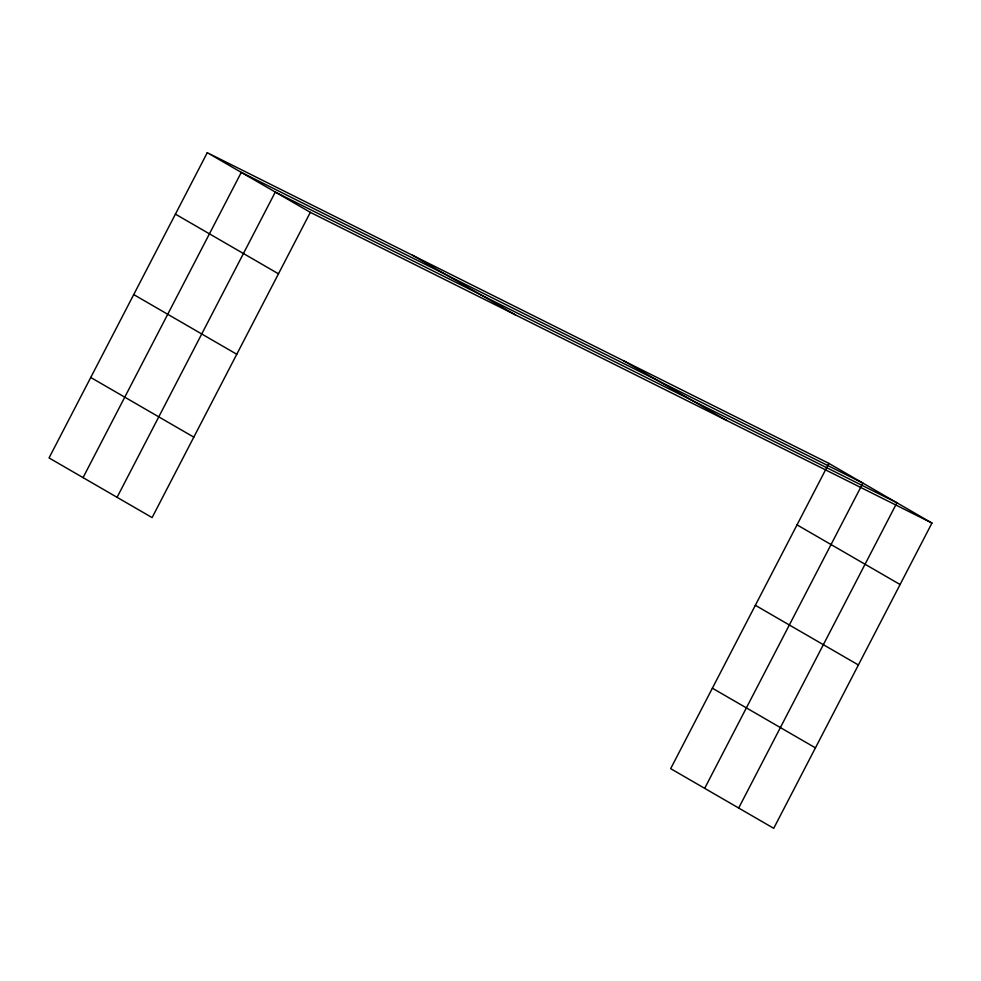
<?xml version="1.0" encoding="UTF-8"?>
<svg xmlns="http://www.w3.org/2000/svg" width="981" height="981" viewBox="0 0 981 981"><rect width="100%" height="100%" fill="white"/><g stroke="black" fill="none" stroke-linecap="round" stroke-linejoin="round"><path stroke-width="1.47" d="M207.273 152.68L49.05 457.931L152.104 517.6L310.327 212.35L207.273 152.68L828.896 463.4L931.95 523.069L773.727 828.32L670.673 768.65L828.896 463.4M83.054 477.624L241.289 172.374L862.9 483.093L704.677 788.344M117.07 497.318L275.293 192.068L896.916 502.787L738.681 808.025M310.327 212.35L931.95 523.069M623.757 360.861L726.811 420.53M412.412 255.219L515.466 314.889M797.038 524.86L900.092 584.529M175.427 214.14L278.481 273.809M755.333 605.302L858.387 664.971M133.723 294.582L236.777 354.264M712.365 688.196L815.432 747.865M90.755 377.477L193.809 437.146"/></g></svg>
